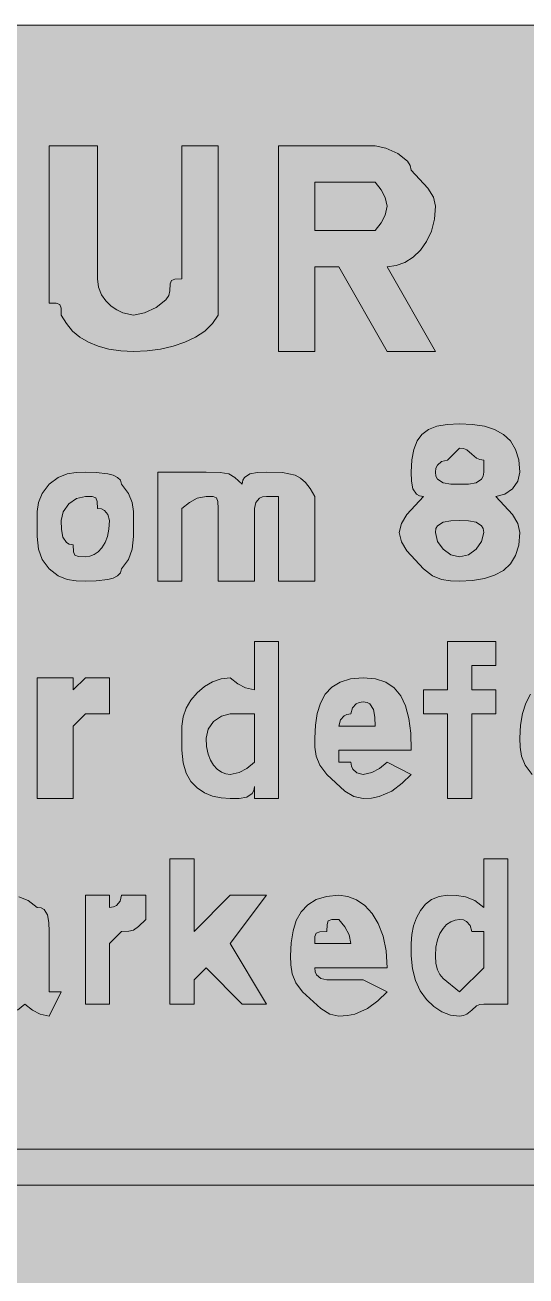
# Model space of a CAD drawing. Header units: metres. Extents: x 9 to 558, y 12 to 260.
# Drawn here: x 233.6 to 283.4, y 136.2 to 260.4 of the extents above; entities that cross this region are included whole.
import ezdxf

# ---------------------------------------------------------------- set-up
doc = ezdxf.new("R2010")
doc.units = ezdxf.units.M
doc.layers.add('FILL_BLACK_000000', color=7, linetype='Continuous', true_color=0x000000)
doc.layers.add('FILL_YELLOW_FFFF00', color=7, linetype='Continuous', true_color=0xffff00)

msp = doc.modelspace()

# ---------------------------------------------------------------- hatches: boundary and pattern name
at = {"layer": 'FILL_BLACK_000000', "true_color": 0x000000}
h = msp.add_hatch(color=7, dxfattribs=at)
h.dxf.hatch_style = 1
h.paths.add_polyline_path([(252.81, 236.4), (252.81, 232.8), (252.81, 231.6), (252.25, 230.76), (251.5, 230.02), (250.57, 229.41), (249.51, 228.9), (248.33, 228.51), (247.07, 228.22), (245.76, 228.06), (244.41, 228), (243.12, 228.06), (241.93, 228.22), (240.87, 228.51), (239.91, 228.9), (239.07, 229.41), (238.33, 230.02), (237.72, 230.76), (237.21, 231.6), (237.19, 232.29), (237.06, 232.65), (236.7, 232.78), (236.01, 232.8), (236.01, 235.2), (236.01, 248.4), (240.81, 248.4), (240.81, 236.4), (240.81, 235.2), (240.92, 234.36), (241.2, 233.62), (241.63, 233.01), (242.16, 232.5), (242.74, 232.11), (243.34, 231.82), (244.41, 231.6), (245.48, 231.81), (246.66, 232.35), (247.62, 233.12), (247.9, 233.55), (248.01, 234), (248.03, 234.69), (248.16, 235.05), (248.52, 235.18), (249.21, 235.2), (249.21, 236.4), (249.21, 248.4), (252.81, 248.4), (252.81, 236.4)])
h = msp.add_hatch(color=7, dxfattribs=at)
h.dxf.hatch_style = 1
h.paths.add_polyline_path([(258.81, 228), (258.81, 248.4), (268.41, 248.4), (269.48, 248.19), (270.66, 247.65), (271.62, 246.88), (271.9, 246.45), (272.01, 246), (273.66, 244.2), (274.2, 243.3), (274.41, 242.4), (274.3, 241.11), (274, 239.94), (273.52, 238.92), (272.91, 238.05), (272.18, 237.35), (271.37, 236.83), (270.51, 236.51), (269.61, 236.4), (274.41, 228), (269.61, 228), (264.81, 236.4), (262.41, 236.4), (262.41, 228), (258.81, 228)])
h.paths.add_polyline_path([(268.41, 240), (269.01, 240.75), (269.42, 241.52), (269.61, 242.4), (269.42, 243.28), (269.01, 244.05), (268.41, 244.8), (267.21, 244.8), (262.41, 244.8), (262.41, 240), (267.21, 240), (268.41, 240)], flags=16)
h = msp.add_hatch(color=7, dxfattribs=at)
h.dxf.hatch_style = 1
h.paths.add_polyline_path([(274.11, 205.71), (273.21, 206.4), (271.56, 208.2), (271.02, 209.1), (270.81, 210), (271.02, 210.9), (271.56, 211.8), (273.21, 213.6), (272.81, 213.65), (272.52, 213.81), (272.16, 214.35), (272.03, 215.12), (272.01, 216), (272.07, 217.24), (272.25, 218.27), (272.58, 219.1), (273.06, 219.75), (273.71, 220.23), (274.54, 220.56), (275.57, 220.74), (276.81, 220.8), (278.1, 220.74), (279.27, 220.56), (280.29, 220.23), (281.16, 219.75), (281.86, 219.1), (282.38, 218.27), (282.7, 217.24), (282.81, 216), (282.6, 215.12), (282.06, 214.35), (281.29, 213.81), (280.41, 213.6), (282.06, 211.8), (282.6, 210.9), (282.81, 210), (282.7, 208.76), (282.38, 207.73), (281.86, 206.9), (281.16, 206.25), (280.29, 205.77), (279.27, 205.44), (278.1, 205.26), (276.81, 205.2), (275.91, 205.22), (275.01, 205.35), (274.11, 205.71)])
h.paths.add_polyline_path([(274.62, 210.69), (274.46, 210.4), (274.41, 210), (274.62, 209.12), (275.16, 208.35), (275.93, 207.81), (276.81, 207.6), (277.69, 207.81), (278.46, 208.35), (279, 209.12), (279.21, 210), (279.16, 210.4), (279, 210.69), (278.46, 211.05), (277.69, 211.18), (276.81, 211.2), (275.93, 211.18), (275.16, 211.05), (274.62, 210.69)], flags=16)
h.paths.add_polyline_path([(278.81, 217.25), (278.5, 217.39), (278.01, 217.8), (277.52, 218.21), (277.21, 218.35), (276.81, 218.4), (275.61, 217.2), (275.01, 217.05), (274.6, 216.69), (274.46, 216.4), (274.41, 216), (274.46, 215.6), (274.62, 215.31), (275.16, 214.95), (275.93, 214.82), (276.81, 214.8), (277.69, 214.82), (278.46, 214.95), (279, 215.31), (279.16, 215.6), (279.21, 216), (279.21, 217.2), (278.81, 217.25)], flags=16)
h = msp.add_hatch(color=7, dxfattribs=at)
h.dxf.hatch_style = 1
h.paths.add_polyline_path([(244.26, 208.35), (243.9, 207.32), (243.21, 206.4), (243.1, 206), (242.82, 205.71), (242.39, 205.49), (241.86, 205.35), (240.68, 205.22), (239.61, 205.2), (238.71, 205.22), (237.81, 205.35), (236.91, 205.71), (236.01, 206.4), (235.32, 207.32), (234.96, 208.35), (234.83, 209.61), (234.81, 211.2), (234.83, 212.1), (234.96, 213), (235.32, 213.9), (236.01, 214.8), (236.91, 215.49), (237.81, 215.85), (238.71, 215.98), (239.61, 216), (240.68, 215.98), (241.86, 215.85), (242.39, 215.71), (242.82, 215.49), (243.1, 215.2), (243.21, 214.8), (243.9, 213.9), (244.26, 213), (244.39, 212.1), (244.41, 211.2), (244.39, 209.61), (244.26, 208.35)])
h.paths.add_polyline_path([(241.5, 212.21), (241.21, 212.35), (240.81, 212.4), (240.79, 213.09), (240.66, 213.45), (240.3, 213.58), (239.61, 213.6), (238.73, 213.39), (237.96, 212.85), (237.42, 212.08), (237.21, 211.2), (237.23, 210.32), (237.36, 209.55), (237.72, 209.01), (238.01, 208.85), (238.41, 208.8), (238.43, 208.11), (238.56, 207.75), (238.92, 207.62), (239.61, 207.6), (240.06, 207.66), (240.49, 207.82), (240.9, 208.11), (241.26, 208.5), (241.57, 209.01), (241.8, 209.62), (241.96, 210.36), (242.01, 211.2), (241.86, 211.8), (241.5, 212.21)], flags=16)
h = msp.add_hatch(color=7, dxfattribs=at)
h.dxf.hatch_style = 1
h.paths.add_polyline_path([(257.21, 213.55), (256.92, 213.41), (256.56, 213), (256.41, 212.4), (256.41, 205.2), (252.81, 205.2), (252.81, 212.4), (252.79, 213.09), (252.66, 213.45), (252.3, 213.58), (251.61, 213.6), (250.73, 213.41), (249.96, 213), (249.21, 212.4), (249.21, 205.2), (246.81, 205.2), (246.81, 216), (249.21, 216), (250.41, 216), (251.61, 216), (253.02, 215.98), (253.86, 215.85), (254.48, 215.49), (255.21, 214.8), (255.26, 215.2), (255.42, 215.49), (255.96, 215.85), (256.73, 215.98), (257.61, 216), (259.2, 215.96), (260.46, 215.7), (261, 215.41), (261.49, 214.99), (261.96, 214.39), (262.41, 213.6), (262.41, 205.2), (258.81, 205.2), (258.81, 212.4), (258.81, 213.6), (257.61, 213.6), (257.21, 213.55)])
h = msp.add_hatch(color=7, dxfattribs=at)
h.dxf.hatch_style = 1
h.paths.add_polyline_path([(258.81, 199.2), (258.81, 183.6), (256.41, 183.6), (256.41, 184.8), (256.36, 184.4), (256.2, 184.11), (255.66, 183.75), (254.89, 183.62), (254.01, 183.6), (253.11, 183.66), (252.25, 183.84), (251.44, 184.17), (250.71, 184.65), (250.1, 185.3), (249.62, 186.13), (249.32, 187.16), (249.21, 188.4), (249.21, 189.6), (249.21, 190.8), (249.32, 191.7), (249.62, 192.56), (250.1, 193.37), (250.71, 194.1), (251.44, 194.71), (252.25, 195.19), (253.11, 195.49), (254.01, 195.6), (254.76, 195), (255.53, 194.59), (256.41, 194.4), (256.41, 199.2), (258.81, 199.2)])
h.paths.add_polyline_path([(256.41, 192), (254.01, 192), (253.13, 191.79), (252.36, 191.25), (251.82, 190.48), (251.61, 189.6), (251.66, 188.76), (251.82, 188.02), (252.05, 187.41), (252.36, 186.9), (252.72, 186.51), (253.13, 186.22), (253.56, 186.06), (254.01, 186), (254.89, 186.19), (255.66, 186.6), (256.41, 187.2), (256.41, 190.8), (256.41, 192)], flags=16)
h = msp.add_hatch(color=7, dxfattribs=at)
h.dxf.hatch_style = 1
h.paths.add_polyline_path([(275.61, 183.6), (275.61, 192), (273.21, 192), (273.21, 194.4), (275.61, 194.4), (275.61, 196.8), (275.61, 199.2), (279.21, 199.2), (280.41, 199.2), (280.41, 196.8), (279.21, 196.8), (278.01, 196.8), (278.01, 195.6), (278.01, 194.4), (280.41, 194.4), (280.41, 192), (278.01, 192), (278.01, 183.6), (275.61, 183.6)])
h = msp.add_hatch(color=7, dxfattribs=at)
h.dxf.hatch_style = 1
h.paths.add_polyline_path([(234.81, 195.6), (238.41, 195.6), (238.41, 194.4), (239.61, 195.6), (242.01, 195.6), (242.01, 192), (239.61, 192), (238.41, 190.8), (238.41, 183.6), (234.81, 183.6), (234.81, 195.6)])
h = msp.add_hatch(color=7, dxfattribs=at)
h.dxf.hatch_style = 1
h.paths.add_polyline_path([(264.81, 187.2), (266.01, 187.2), (266.06, 186.8), (266.2, 186.51), (266.61, 186.15), (267.21, 186), (268.09, 186.19), (268.86, 186.6), (269.61, 187.2), (272.01, 186), (271.09, 185.12), (270.06, 184.35), (268.8, 183.81), (268.06, 183.65), (267.21, 183.6), (266.31, 183.81), (265.41, 184.35), (263.61, 186), (262.92, 186.9), (262.56, 187.8), (262.43, 188.7), (262.41, 189.6), (262.47, 190.89), (262.65, 192.06), (262.98, 193.08), (263.46, 193.95), (264.11, 194.65), (264.94, 195.17), (265.97, 195.49), (267.21, 195.6), (268.45, 195.49), (269.48, 195.15), (270.31, 194.59), (270.96, 193.8), (271.44, 192.79), (271.77, 191.55), (271.95, 190.09), (272.01, 188.4), (264.81, 188.4), (264.81, 187.2)])
h.paths.add_polyline_path([(268.39, 191.68), (268.26, 192.45), (267.9, 192.99), (267.61, 193.15), (267.21, 193.2), (266.81, 193.15), (266.52, 193.01), (266.16, 192.6), (266.01, 192), (265.61, 191.95), (265.32, 191.81), (264.96, 191.4), (264.81, 190.8), (268.41, 190.8), (268.39, 191.68)], flags=16)
h = msp.add_hatch(color=7, dxfattribs=at)
h.dxf.hatch_style = 1
h.paths.add_polyline_path([(286.41, 187.2), (286.46, 186.8), (286.6, 186.51), (287.01, 186.15), (287.61, 186), (288.49, 186.19), (289.26, 186.6), (290.01, 187.2), (292.41, 186), (291.49, 185.12), (290.46, 184.35), (289.2, 183.81), (288.46, 183.65), (287.61, 183.6), (286.71, 183.81), (285.81, 184.35), (284.01, 186), (283.32, 186.9), (282.96, 187.8), (282.83, 188.7), (282.81, 189.6), (282.87, 190.89), (283.05, 192.06), (283.38, 193.08), (283.86, 193.95), (284.51, 194.65), (285.34, 195.17), (286.37, 195.49), (287.61, 195.6), (288.85, 195.49), (289.88, 195.15), (290.71, 194.59), (291.36, 193.8), (291.84, 192.79), (292.17, 191.55), (292.35, 190.09), (292.41, 188.4), (285.21, 188.4), (286.41, 187.2)])
h.paths.add_polyline_path([(289.3, 191.68), (288.81, 192.45), (288.32, 192.99), (288.01, 193.15), (287.61, 193.2), (286.41, 192), (286.01, 191.95), (285.72, 191.81), (285.36, 191.4), (285.21, 190.8), (290.01, 190.8), (289.3, 191.68)], flags=16)
h = msp.add_hatch(color=7, dxfattribs=at)
h.dxf.hatch_style = 1
h.paths.add_polyline_path([(248.01, 177.6), (250.41, 177.6), (250.41, 170.4), (254.01, 174), (257.61, 174), (254.01, 169.2), (257.61, 163.2), (255.21, 163.2), (251.61, 166.8), (250.41, 165.6), (250.41, 163.2), (248.01, 163.2), (248.01, 177.6)])
h = msp.add_hatch(color=7, dxfattribs=at)
h.dxf.hatch_style = 1
h.paths.add_polyline_path([(281.61, 177.6), (281.61, 163.2), (279.21, 163.2), (278.81, 163.15), (278.5, 163.01), (278.01, 162.6), (277.52, 162.19), (277.21, 162.05), (276.81, 162), (275.91, 162.11), (275.05, 162.43), (274.24, 162.95), (273.51, 163.65), (272.9, 164.52), (272.42, 165.54), (272.12, 166.71), (272.01, 168), (272.01, 169.2), (272.07, 170.1), (272.23, 170.96), (272.52, 171.77), (272.91, 172.5), (273.42, 173.11), (274.03, 173.59), (274.77, 173.89), (275.61, 174), (276.51, 173.98), (277.41, 173.85), (278.31, 173.49), (279.21, 172.8), (279.21, 177.6), (281.61, 177.6)])
h.paths.add_polyline_path([(279.21, 170.4), (278.01, 170.4), (277.86, 171), (277.5, 171.41), (277.21, 171.55), (276.81, 171.6), (276.36, 171.54), (275.93, 171.37), (275.52, 171.09), (275.16, 170.7), (274.85, 170.19), (274.62, 169.57), (274.46, 168.84), (274.41, 168), (274.46, 167.21), (274.62, 166.59), (274.85, 166.12), (275.16, 165.75), (276.81, 164.4), (279.21, 166.8), (279.21, 169.2), (279.21, 170.4)], flags=16)
h = msp.add_hatch(color=7, dxfattribs=at)
h.dxf.hatch_style = 1
h.paths.add_polyline_path([(231.21, 171.6), (230.01, 171.6), (228.81, 170.4), (226.41, 172.8), (226.91, 173.2), (227.5, 173.49), (228.81, 173.85), (231.21, 174), (232.11, 173.98), (233.01, 173.85), (233.91, 173.49), (234.81, 172.8), (235.21, 172.75), (235.5, 172.59), (235.86, 172.05), (235.99, 171.28), (236.01, 170.4), (236.01, 165.6), (236.01, 164.4), (237.21, 164.4), (236.01, 162), (235.13, 162.19), (234.36, 162.6), (233.61, 163.2), (232.86, 162.6), (232.09, 162.19), (231.21, 162), (230.31, 162.06), (229.45, 162.24), (228.64, 162.57), (227.91, 163.05), (227.3, 163.7), (226.82, 164.53), (226.52, 165.56), (226.41, 166.8), (226.52, 167.64), (226.84, 168.37), (227.36, 168.99), (228.06, 169.5), (228.93, 169.89), (229.95, 170.17), (231.12, 170.34), (232.41, 170.4), (232.41, 171.6), (231.21, 171.6)])
h.paths.add_polyline_path([(232.41, 165.6), (232.41, 168), (231.66, 167.4), (230.89, 166.99), (230.01, 166.8), (230.01, 165.6), (231.21, 164.4), (232.41, 165.6)], flags=16)
h = msp.add_hatch(color=7, dxfattribs=at)
h.dxf.hatch_style = 1
h.paths.add_polyline_path([(239.61, 174), (242.01, 174), (242.01, 172.8), (242.41, 172.85), (242.7, 172.99), (243.06, 173.4), (243.21, 174), (245.61, 174), (245.61, 171.6), (244.9, 170.91), (244.41, 170.55), (243.92, 170.42), (243.21, 170.4), (242.01, 169.2), (242.01, 163.2), (239.61, 163.2), (239.61, 174)])
h = msp.add_hatch(color=7, dxfattribs=at)
h.dxf.hatch_style = 1
h.paths.add_polyline_path([(262.46, 166.4), (262.6, 166.11), (263.01, 165.75), (263.61, 165.6), (264.81, 165.6), (267.21, 165.6), (269.61, 164.4), (268.69, 163.52), (267.66, 162.75), (266.4, 162.21), (265.66, 162.05), (264.81, 162), (263.91, 162.21), (263.01, 162.75), (261.21, 164.4), (260.52, 165.3), (260.16, 166.2), (260.03, 167.1), (260.01, 168), (260.07, 169.29), (260.25, 170.46), (260.58, 171.48), (261.06, 172.35), (261.71, 173.05), (262.54, 173.57), (263.57, 173.89), (264.81, 174), (265.71, 173.89), (266.57, 173.55), (267.38, 172.99), (268.11, 172.2), (268.72, 171.19), (269.2, 169.95), (269.5, 168.49), (269.61, 166.8), (262.41, 166.8), (262.46, 166.4)])
h.paths.add_polyline_path([(265.82, 170.08), (265.41, 170.85), (264.81, 171.6), (264.12, 171.58), (263.76, 171.45), (263.63, 171.09), (263.61, 170.4), (262.92, 170.38), (262.56, 170.25), (262.43, 169.89), (262.41, 169.2), (266.01, 169.2), (265.82, 170.08)], flags=16)
h = msp.add_hatch(color=7, dxfattribs=at)
h.dxf.hatch_style = 1
h.paths.add_polyline_path([(504.81, 145.2), (71.61, 145.2), (76.41, 140.4), (69.21, 140.4), (62.01, 146.4), (69.21, 153.6), (76.41, 153.6), (71.61, 148.8), (504.81, 148.8), (504.81, 145.2)])
at = {"layer": 'FILL_YELLOW_FFFF00', "true_color": 0xffff00}
h = msp.add_hatch(color=7, dxfattribs=at)
h.dxf.hatch_style = 1
h.paths.add_polyline_path([(551.26, 260.35), (552.02, 260.19), (553.41, 259.65), (556.41, 258), (556.81, 257.5), (557.1, 256.91), (557.46, 255.6), (557.61, 253.2), (557.61, 19.2), (557.61, 16.8), (557.56, 16.4), (557.42, 16.09), (557.01, 15.6), (556.6, 15.11), (556.46, 14.8), (556.41, 14.4), (553.41, 12.75), (552.02, 12.21), (551.26, 12.05), (550.41, 12), (16.41, 12), (15.53, 12.02), (14.76, 12.15), (14.22, 12.51), (14.06, 12.8), (14.01, 13.2), (13.13, 13.22), (12.36, 13.35), (11.82, 13.71), (11.66, 14), (11.61, 14.4), (10.82, 14.9), (10.22, 15.49), (9.8, 16.13), (9.51, 16.8), (9.25, 18.11), (9.21, 19.2), (9.21, 253.2), (9.21, 255.6), (9.92, 256.48), (10.41, 257.25), (10.9, 257.79), (11.21, 257.95), (11.61, 258), (11.66, 258.4), (11.82, 258.71), (12.36, 259.2), (13.13, 259.69), (14.01, 260.4), (16.41, 260.4), (550.41, 260.4), (551.26, 260.35)])

# ---------------------------------------------------------------- linework, layer by layer
at = {"layer": 'FILL_BLACK_000000', "lineweight": 0, "true_color": 0x000000}
for points in [[(252.81, 236.4), (252.81, 232.8), (252.81, 231.6), (252.25, 230.76), (251.5, 230.02), (250.57, 229.41), (249.51, 228.9), (248.33, 228.51), (247.07, 228.22), (245.76, 228.06), (244.41, 228), (243.12, 228.06), (241.93, 228.22), (240.87, 228.51), (239.91, 228.9), (239.07, 229.41), (238.33, 230.02), (237.72, 230.76), (237.21, 231.6), (237.19, 232.29), (237.06, 232.65), (236.7, 232.78), (236.01, 232.8), (236.01, 235.2), (236.01, 248.4), (240.81, 248.4), (240.81, 236.4), (240.81, 235.2), (240.92, 234.36), (241.2, 233.62), (241.63, 233.01), (242.16, 232.5), (242.74, 232.11), (243.34, 231.82), (244.41, 231.6), (245.48, 231.81), (246.66, 232.35), (247.62, 233.12), (247.9, 233.55), (248.01, 234), (248.03, 234.69), (248.16, 235.05), (248.52, 235.18), (249.21, 235.2), (249.21, 236.4), (249.21, 248.4), (252.81, 248.4)], [(258.81, 228), (258.81, 248.4), (268.41, 248.4), (269.48, 248.19), (270.66, 247.65), (271.62, 246.88), (271.9, 246.45), (272.01, 246), (273.66, 244.2), (274.2, 243.3), (274.41, 242.4), (274.3, 241.11), (274, 239.94), (273.52, 238.92), (272.91, 238.05), (272.18, 237.35), (271.37, 236.83), (270.51, 236.51), (269.61, 236.4), (274.41, 228), (269.61, 228), (264.81, 236.4), (262.41, 236.4), (262.41, 228)], [(268.41, 240), (269.01, 240.75), (269.42, 241.52), (269.61, 242.4), (269.42, 243.28), (269.01, 244.05), (268.41, 244.8), (267.21, 244.8), (262.41, 244.8), (262.41, 240), (267.21, 240)], [(274.11, 205.71), (273.21, 206.4), (271.56, 208.2), (271.02, 209.1), (270.81, 210), (271.02, 210.9), (271.56, 211.8), (273.21, 213.6), (272.81, 213.65), (272.52, 213.81), (272.16, 214.35), (272.03, 215.12), (272.01, 216), (272.07, 217.24), (272.25, 218.27), (272.58, 219.1), (273.06, 219.75), (273.71, 220.23), (274.54, 220.56), (275.57, 220.74), (276.81, 220.8), (278.1, 220.74), (279.27, 220.56), (280.29, 220.23), (281.16, 219.75), (281.86, 219.1), (282.38, 218.27), (282.7, 217.24), (282.81, 216), (282.6, 215.12), (282.06, 214.35), (281.29, 213.81), (280.41, 213.6), (282.06, 211.8), (282.6, 210.9), (282.81, 210), (282.7, 208.76), (282.38, 207.73), (281.86, 206.9), (281.16, 206.25), (280.29, 205.77), (279.27, 205.44), (278.1, 205.26), (276.81, 205.2), (275.91, 205.22), (275.01, 205.35)], [(278.81, 217.25), (278.5, 217.39), (278.01, 217.8), (277.52, 218.21), (277.21, 218.35), (276.81, 218.4), (275.61, 217.2), (275.01, 217.05), (274.6, 216.69), (274.46, 216.4), (274.41, 216), (274.46, 215.6), (274.62, 215.31), (275.16, 214.95), (275.93, 214.82), (276.81, 214.8), (277.69, 214.82), (278.46, 214.95), (279, 215.31), (279.16, 215.6), (279.21, 216), (279.21, 217.2)], [(244.26, 208.35), (243.9, 207.32), (243.21, 206.4), (243.1, 206), (242.82, 205.71), (242.39, 205.49), (241.86, 205.35), (240.68, 205.22), (239.61, 205.2), (238.71, 205.22), (237.81, 205.35), (236.91, 205.71), (236.01, 206.4), (235.32, 207.32), (234.96, 208.35), (234.83, 209.61), (234.81, 211.2), (234.83, 212.1), (234.96, 213), (235.32, 213.9), (236.01, 214.8), (236.91, 215.49), (237.81, 215.85), (238.71, 215.98), (239.61, 216), (240.68, 215.98), (241.86, 215.85), (242.39, 215.71), (242.82, 215.49), (243.1, 215.2), (243.21, 214.8), (243.9, 213.9), (244.26, 213), (244.39, 212.1), (244.41, 211.2), (244.39, 209.61)], [(257.21, 213.55), (256.92, 213.41), (256.56, 213), (256.41, 212.4), (256.41, 205.2), (252.81, 205.2), (252.81, 212.4), (252.79, 213.09), (252.66, 213.45), (252.3, 213.58), (251.61, 213.6), (250.73, 213.41), (249.96, 213), (249.21, 212.4), (249.21, 205.2), (246.81, 205.2), (246.81, 216), (249.21, 216), (250.41, 216), (251.61, 216), (253.02, 215.98), (253.86, 215.85), (254.48, 215.49), (255.21, 214.8), (255.26, 215.2), (255.42, 215.49), (255.96, 215.85), (256.73, 215.98), (257.61, 216), (259.2, 215.96), (260.46, 215.7), (261, 215.41), (261.49, 214.99), (261.96, 214.39), (262.41, 213.6), (262.41, 205.2), (258.81, 205.2), (258.81, 212.4), (258.81, 213.6), (257.61, 213.6)], [(241.5, 212.21), (241.21, 212.35), (240.81, 212.4), (240.79, 213.09), (240.66, 213.45), (240.3, 213.58), (239.61, 213.6), (238.73, 213.39), (237.96, 212.85), (237.42, 212.08), (237.21, 211.2), (237.23, 210.32), (237.36, 209.55), (237.72, 209.01), (238.01, 208.85), (238.41, 208.8), (238.43, 208.11), (238.56, 207.75), (238.92, 207.62), (239.61, 207.6), (240.06, 207.66), (240.49, 207.82), (240.9, 208.11), (241.26, 208.5), (241.57, 209.01), (241.8, 209.62), (241.96, 210.36), (242.01, 211.2), (241.86, 211.8)], [(274.62, 210.69), (274.46, 210.4), (274.41, 210), (274.62, 209.12), (275.16, 208.35), (275.93, 207.81), (276.81, 207.6), (277.69, 207.81), (278.46, 208.35), (279, 209.12), (279.21, 210), (279.16, 210.4), (279, 210.69), (278.46, 211.05), (277.69, 211.18), (276.81, 211.2), (275.93, 211.18), (275.16, 211.05)], [(258.81, 199.2), (258.81, 183.6), (256.41, 183.6), (256.41, 184.8), (256.36, 184.4), (256.2, 184.11), (255.66, 183.75), (254.89, 183.62), (254.01, 183.6), (253.11, 183.66), (252.25, 183.84), (251.44, 184.17), (250.71, 184.65), (250.1, 185.3), (249.62, 186.13), (249.32, 187.16), (249.21, 188.4), (249.21, 189.6), (249.21, 190.8), (249.32, 191.7), (249.62, 192.56), (250.1, 193.37), (250.71, 194.1), (251.44, 194.71), (252.25, 195.19), (253.11, 195.49), (254.01, 195.6), (254.76, 195), (255.53, 194.59), (256.41, 194.4), (256.41, 199.2)], [(275.61, 183.6), (275.61, 192), (273.21, 192), (273.21, 194.4), (275.61, 194.4), (275.61, 196.8), (275.61, 199.2), (279.21, 199.2), (280.41, 199.2), (280.41, 196.8), (279.21, 196.8), (278.01, 196.8), (278.01, 195.6), (278.01, 194.4), (280.41, 194.4), (280.41, 192), (278.01, 192), (278.01, 183.6)], [(234.81, 195.6), (238.41, 195.6), (238.41, 194.4), (239.61, 195.6), (242.01, 195.6), (242.01, 192), (239.61, 192), (238.41, 190.8), (238.41, 183.6), (234.81, 183.6)], [(264.81, 187.2), (266.01, 187.2), (266.06, 186.8), (266.2, 186.51), (266.61, 186.15), (267.21, 186), (268.09, 186.19), (268.86, 186.6), (269.61, 187.2), (272.01, 186), (271.09, 185.12), (270.06, 184.35), (268.8, 183.81), (268.06, 183.65), (267.21, 183.6), (266.31, 183.81), (265.41, 184.35), (263.61, 186), (262.92, 186.9), (262.56, 187.8), (262.43, 188.7), (262.41, 189.6), (262.47, 190.89), (262.65, 192.06), (262.98, 193.08), (263.46, 193.95), (264.11, 194.65), (264.94, 195.17), (265.97, 195.49), (267.21, 195.6), (268.45, 195.49), (269.48, 195.15), (270.31, 194.59), (270.96, 193.8), (271.44, 192.79), (271.77, 191.55), (271.95, 190.09), (272.01, 188.4), (264.81, 188.4)], [(268.39, 191.68), (268.26, 192.45), (267.9, 192.99), (267.61, 193.15), (267.21, 193.2), (266.81, 193.15), (266.52, 193.01), (266.16, 192.6), (266.01, 192), (265.61, 191.95), (265.32, 191.81), (264.96, 191.4), (264.81, 190.8), (268.41, 190.8)], [(256.41, 192), (254.01, 192), (253.13, 191.79), (252.36, 191.25), (251.82, 190.48), (251.61, 189.6), (251.66, 188.76), (251.82, 188.02), (252.05, 187.41), (252.36, 186.9), (252.72, 186.51), (253.13, 186.22), (253.56, 186.06), (254.01, 186), (254.89, 186.19), (255.66, 186.6), (256.41, 187.2), (256.41, 190.8)], [(248.01, 177.6), (250.41, 177.6), (250.41, 170.4), (254.01, 174), (257.61, 174), (254.01, 169.2), (257.61, 163.2), (255.21, 163.2), (251.61, 166.8), (250.41, 165.6), (250.41, 163.2), (248.01, 163.2)], [(281.61, 177.6), (281.61, 163.2), (279.21, 163.2), (278.81, 163.15), (278.5, 163.01), (278.01, 162.6), (277.52, 162.19), (277.21, 162.05), (276.81, 162), (275.91, 162.11), (275.05, 162.43), (274.24, 162.95), (273.51, 163.65), (272.9, 164.52), (272.42, 165.54), (272.12, 166.71), (272.01, 168), (272.01, 169.2), (272.07, 170.1), (272.23, 170.96), (272.52, 171.77), (272.91, 172.5), (273.42, 173.11), (274.03, 173.59), (274.77, 173.89), (275.61, 174), (276.51, 173.98), (277.41, 173.85), (278.31, 173.49), (279.21, 172.8), (279.21, 177.6)], [(239.61, 174), (242.01, 174), (242.01, 172.8), (242.41, 172.85), (242.7, 172.99), (243.06, 173.4), (243.21, 174), (245.61, 174), (245.61, 171.6), (244.9, 170.91), (244.41, 170.55), (243.92, 170.42), (243.21, 170.4), (242.01, 169.2), (242.01, 163.2), (239.61, 163.2)], [(262.46, 166.4), (262.6, 166.11), (263.01, 165.75), (263.61, 165.6), (264.81, 165.6), (267.21, 165.6), (269.61, 164.4), (268.69, 163.52), (267.66, 162.75), (266.4, 162.21), (265.66, 162.05), (264.81, 162), (263.91, 162.21), (263.01, 162.75), (261.21, 164.4), (260.52, 165.3), (260.16, 166.2), (260.03, 167.1), (260.01, 168), (260.07, 169.29), (260.25, 170.46), (260.58, 171.48), (261.06, 172.35), (261.71, 173.05), (262.54, 173.57), (263.57, 173.89), (264.81, 174), (265.71, 173.89), (266.57, 173.55), (267.38, 172.99), (268.11, 172.2), (268.72, 171.19), (269.2, 169.95), (269.5, 168.49), (269.61, 166.8), (262.41, 166.8)], [(265.82, 170.08), (265.41, 170.85), (264.81, 171.6), (264.12, 171.58), (263.76, 171.45), (263.63, 171.09), (263.61, 170.4), (262.92, 170.38), (262.56, 170.25), (262.43, 169.89), (262.41, 169.2), (266.01, 169.2)], [(279.21, 170.4), (278.01, 170.4), (277.86, 171), (277.5, 171.41), (277.21, 171.55), (276.81, 171.6), (276.36, 171.54), (275.93, 171.37), (275.52, 171.09), (275.16, 170.7), (274.85, 170.19), (274.62, 169.57), (274.46, 168.84), (274.41, 168), (274.46, 167.21), (274.62, 166.59), (274.85, 166.12), (275.16, 165.75), (276.81, 164.4), (279.21, 166.8), (279.21, 169.2)], [(504.81, 145.2), (71.61, 145.2), (76.41, 140.4), (69.21, 140.4), (62.01, 146.4), (69.21, 153.6), (76.41, 153.6), (71.61, 148.8), (504.81, 148.8)]]:
    msp.add_lwpolyline(points, close=True, dxfattribs=at)
for points in [[(284.01, 186), (283.32, 186.9), (282.96, 187.8), (282.83, 188.7), (282.81, 189.6), (282.87, 190.89), (283.05, 192.06), (283.38, 193.08), (283.86, 193.95)], [(233.01, 173.85), (233.91, 173.49), (234.81, 172.8), (235.21, 172.75), (235.5, 172.59), (235.86, 172.05), (235.99, 171.28), (236.01, 170.4), (236.01, 165.6), (236.01, 164.4), (237.21, 164.4), (236.01, 162), (235.13, 162.19), (234.36, 162.6), (233.61, 163.2), (232.86, 162.6)]]:
    msp.add_lwpolyline(points, dxfattribs=at)
at = {"layer": 'FILL_YELLOW_FFFF00', "lineweight": 0, "true_color": 0xffff00}
msp.add_lwpolyline([(16.41, 260.4), (550.41, 260.4)], dxfattribs=at)

doc.saveas('drawing.dxf')
